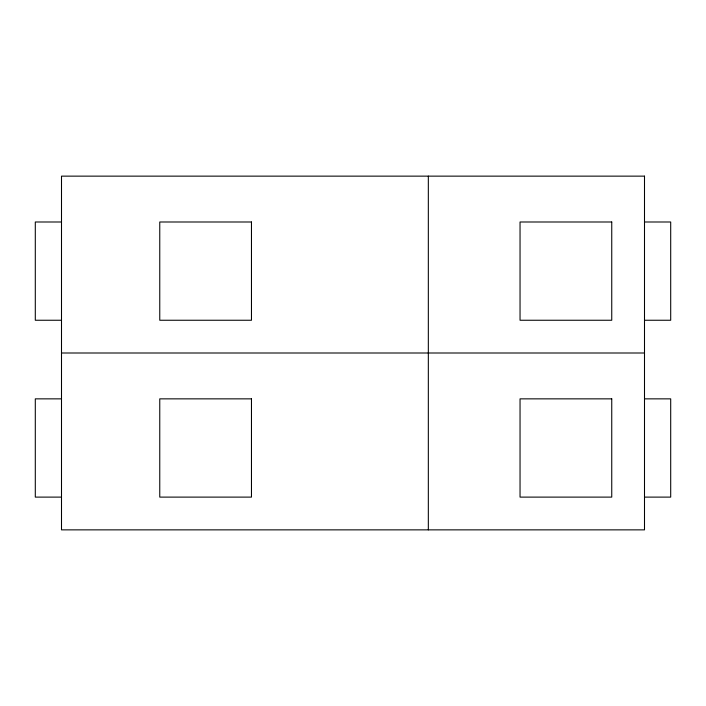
<?xml version="1.0" encoding="UTF-8"?>
<svg xmlns="http://www.w3.org/2000/svg" width="706" height="706" viewBox="0 0 706 706"><rect width="100%" height="100%" fill="white"/><g stroke="black" fill="none" stroke-linecap="round" stroke-linejoin="round"><path stroke-width="1.06" d="M61.501 221.993L35.3 221.993L35.3 320.25L61.501 320.25M644.499 221.993L670.7 221.993L670.7 320.25L644.499 320.25M61.501 353L644.499 353M61.501 398.855L35.3 398.855L35.3 497.112L61.501 497.112M644.499 398.855L670.7 398.855L670.7 497.112L644.499 497.112M428.33 176.138L428.33 529.862M644.499 176.138L61.501 176.138L61.501 529.862L644.499 529.862L644.499 176.138M251.468 221.993L159.759 221.993L159.759 320.25L251.468 320.25L251.468 221.993M611.749 221.993L520.04 221.993L520.04 320.25L611.749 320.25L611.749 221.993M251.468 398.855L159.759 398.855L159.759 497.112L251.468 497.112L251.468 398.855M611.749 398.855L520.04 398.855L520.04 497.112L611.749 497.112L611.749 398.855"/></g></svg>
